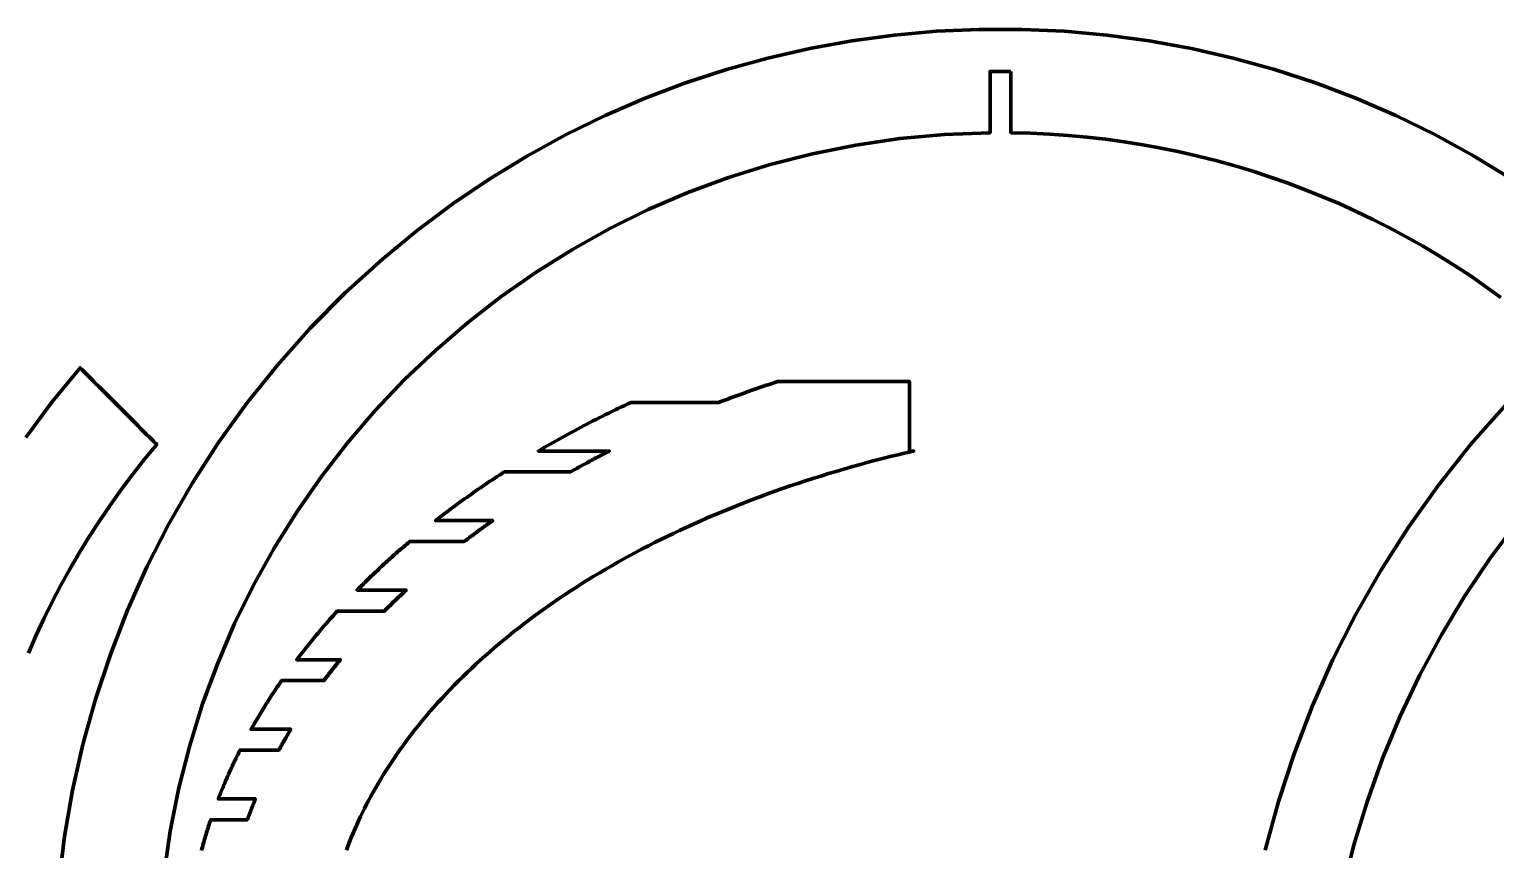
# Model space of a CAD drawing. Header units: millimetres. Extents: x 104 to 776, y 17 to 563.
# Drawn here: x 251.8 to 462.7, y 445.1 to 563 of the extents above; entities that cross this region are included whole.
import ezdxf

# ---------------------------------------------------------------- set-up
doc = ezdxf.new("R2010")
doc.units = ezdxf.units.MM
doc.header["$MEASUREMENT"] = 0

# ---------------------------------------------------------------- blocks, each defined once
blk = doc.blocks.new('block 7')
at = {"color": 7, "lineweight": 70}
blk.add_lwpolyline([(251.62, 473.32), (252.71, 475.8), (253.85, 478.25), (255.05, 480.68), (256.31, 483.08), (257.62, 485.45), (258.99, 487.79), (260.41, 490.1), (261.89, 492.39), (263.42, 494.64), (265, 496.86), (266.64, 499.04), (268.33, 501.19), (270.08, 503.31), (270.04, 503.35), (269.94, 503.45), (269.78, 503.61), (269.57, 503.82), (268.99, 504.4), (268.63, 504.75), (268.24, 505.14), (267.82, 505.57), (267.37, 506.02), (266.39, 506.99), (265.88, 507.51), (265.36, 508.03), (264.83, 508.56), (264.29, 509.09), (261.76, 511.63), (261.3, 512.08), (260.88, 512.51), (260.49, 512.9), (260.14, 513.25), (259.83, 513.56), (259.35, 514.04), (259.19, 514.19), (259.09, 514.29), (259.06, 514.33), (255.02, 509.39), (251.24, 504.32)], dxfattribs=at)
blk = doc.blocks.new('block 8')
at = {"color": 7, "lineweight": 70}
for points in [[(392.98, 556.94), (392.98, 548.12), (395.79, 548.05), (398.51, 547.92), (401.21, 547.74), (403.91, 547.49), (406.59, 547.18), (409.27, 546.82), (411.93, 546.39), (414.58, 545.91), (417.22, 545.36), (419.84, 544.76), (422.45, 544.11), (425.04, 543.39), (427.61, 542.62), (430.17, 541.79), (432.7, 540.9), (435.21, 539.96), (437.71, 538.97), (440.18, 537.92), (442.63, 536.81), (445.05, 535.65), (447.45, 534.44), (449.82, 533.17), (452.17, 531.85), (454.48, 530.47), (456.77, 529.04), (459.03, 527.57), (461.26, 526.03), (463.46, 524.45)], [(464.93, 541.51), (459.51, 544.81), (453.97, 547.84), (448.33, 550.59), (442.6, 553.07), (436.78, 555.27), (430.89, 557.2), (424.94, 558.85), (418.93, 560.23), (412.88, 561.33), (406.79, 562.15), (400.67, 562.7), (394.54, 562.98), (388.41, 562.98), (382.28, 562.7), (376.17, 562.15), (370.08, 561.33), (364.03, 560.23), (358.02, 558.85), (352.06, 557.2), (346.17, 555.27), (340.36, 553.07), (334.62, 550.59), (328.98, 547.84), (323.45, 544.81), (318.03, 541.51), (312.73, 537.93), (307.57, 534.08), (302.55, 529.95), (297.2, 525.09), (292.17, 520), (287.45, 514.72), (283.05, 509.24), (278.98, 503.59), (275.22, 497.77), (271.79, 491.8), (268.67, 485.7), (265.88, 479.47), (263.42, 473.13), (261.28, 466.7), (259.47, 460.18), (257.99, 453.59), (256.83, 446.94), (256.01, 440.24)], [(271.09, 441.36), (272.02, 447.7), (273.27, 453.93), (274.83, 460.04), (276.69, 466.02), (278.86, 471.86), (281.3, 477.56), (284.03, 483.1), (287.03, 488.48), (290.29, 493.69), (293.8, 498.72), (297.55, 503.55), (301.53, 508.19), (305.75, 512.62), (310.18, 516.83), (314.81, 520.81), (319.65, 524.57), (324.67, 528.08), (329.88, 531.33), (335.26, 534.33), (340.8, 537.06), (346.5, 539.51), (352.34, 541.67), (358.32, 543.54), (364.43, 545.1), (370.66, 546.34), (377, 547.27), (383.44, 547.86), (389.98, 548.12), (389.98, 556.94), (390.18, 556.94), (390.38, 556.94), (390.48, 556.94), (390.58, 556.94), (390.68, 556.94), (390.78, 556.94), (390.88, 556.94), (390.98, 556.94), (391.08, 556.94), (391.18, 556.94), (391.28, 556.94), (391.38, 556.94), (391.58, 556.94), (391.68, 556.94), (391.78, 556.94), (391.88, 556.94), (391.98, 556.94), (392.08, 556.94), (392.18, 556.94), (392.28, 556.94), (392.38, 556.94), (392.58, 556.94), (392.68, 556.94), (392.78, 556.94), (392.98, 556.94)]]:
    blk.add_lwpolyline(points, dxfattribs=at)
blk = doc.blocks.new('block 11')
at = {"color": 7, "lineweight": 70}
for points in [[(432.02, 411.63), (437.52, 411.63), (437.79, 418.81), (438.41, 425.66), (439.37, 432.4), (440.67, 439.03), (442.28, 445.54), (444.21, 451.91), (446.45, 458.15), (448.98, 464.24), (451.8, 470.17), (454.9, 475.94), (458.28, 481.53), (461.91, 486.94), (465.8, 492.15)], [(464.15, 508.99), (459.15, 503.33), (454.48, 497.46), (450.16, 491.41), (446.18, 485.19), (442.55, 478.8), (439.26, 472.28), (436.31, 465.62), (433.72, 458.84), (431.47, 451.97), (429.57, 445)]]:
    blk.add_lwpolyline(points, dxfattribs=at)
blk = doc.blocks.new('block 16')
at = {"color": 7, "lineweight": 70}
blk.add_lwpolyline([(276.52, 444.94), (276.58, 445.18), (276.65, 445.41), (276.71, 445.64), (276.78, 445.88), (276.85, 446.11), (276.91, 446.34), (276.98, 446.58), (277.05, 446.81), (277.12, 447.04), (277.19, 447.27), (277.26, 447.51), (277.33, 447.74), (277.41, 447.97), (277.48, 448.2), (277.55, 448.43), (277.63, 448.66), (277.7, 448.89), (277.78, 449.13), (277.86, 449.36), (283.13, 449.36), (283.14, 449.41), (283.18, 449.51), (283.2, 449.56), (283.22, 449.61), (283.24, 449.66), (283.25, 449.71), (283.27, 449.76), (283.29, 449.81), (283.31, 449.86), (283.35, 449.96), (283.37, 450.01), (283.39, 450.06), (283.4, 450.11), (283.42, 450.16), (283.44, 450.21), (283.46, 450.26), (283.48, 450.31), (283.5, 450.36), (283.52, 450.41), (283.54, 450.46), (283.56, 450.51), (283.59, 450.61), (283.61, 450.66), (283.63, 450.71), (283.67, 450.81), (283.69, 450.86), (283.71, 450.91), (283.73, 450.96), (283.75, 451.01), (283.79, 451.1), (283.81, 451.15), (283.83, 451.2), (283.84, 451.25), (283.88, 451.34), (283.9, 451.39), (283.94, 451.49), (283.96, 451.54), (284, 451.63), (284.02, 451.68), (284.06, 451.78), (284.08, 451.83), (284.1, 451.88), (284.12, 451.92), (284.14, 451.97), (284.16, 452.02), (284.18, 452.07), (284.2, 452.12), (284.22, 452.16), (284.23, 452.21), (284.26, 452.26), (284.29, 452.36), (278.95, 452.36), (278.98, 452.44), (279.01, 452.52), (279.04, 452.6), (279.08, 452.68), (279.11, 452.76), (279.14, 452.85), (279.17, 452.93), (279.2, 453.01), (279.24, 453.09), (279.27, 453.17), (279.3, 453.25), (279.33, 453.34), (279.37, 453.42), (279.4, 453.5), (279.43, 453.58), (279.47, 453.66), (279.5, 453.74), (279.53, 453.83), (279.57, 453.91), (279.6, 453.99), (279.63, 454.07), (279.67, 454.15), (279.7, 454.23), (279.74, 454.31), (279.77, 454.39), (279.81, 454.48), (279.84, 454.56), (279.87, 454.64), (279.91, 454.72), (279.94, 454.8), (279.98, 454.88), (280.04, 455.04), (280.11, 455.19), (280.18, 455.34), (280.24, 455.49), (280.31, 455.64), (280.38, 455.79), (280.44, 455.94), (280.51, 456.09), (280.58, 456.24), (280.65, 456.39), (280.71, 456.54), (280.78, 456.69), (280.85, 456.84), (280.92, 456.99), (280.99, 457.14), (281.06, 457.29), (281.13, 457.44), (281.2, 457.58), (281.27, 457.73), (281.34, 457.88), (281.42, 458.03), (281.49, 458.18), (281.56, 458.33), (281.63, 458.47), (281.7, 458.62), (281.78, 458.77), (281.85, 458.91), (281.92, 459.06), (282, 459.21), (282.07, 459.36), (287.66, 459.36), (287.71, 459.46), (287.77, 459.56), (287.8, 459.61), (287.82, 459.66), (287.85, 459.71), (287.88, 459.76), (287.91, 459.81), (287.93, 459.86), (287.96, 459.91), (287.99, 459.96), (288.05, 460.06), (288.08, 460.11), (288.13, 460.21), (288.16, 460.26), (288.19, 460.31), (288.22, 460.36), (288.24, 460.41), (288.3, 460.51), (288.33, 460.56), (288.36, 460.61), (288.39, 460.66), (288.42, 460.71), (288.44, 460.76), (288.47, 460.81), (288.5, 460.86), (288.53, 460.91), (288.56, 460.96), (288.61, 461.06), (288.64, 461.1), (288.67, 461.15), (288.7, 461.2), (288.73, 461.25), (288.76, 461.3), (288.78, 461.35), (288.81, 461.39), (288.9, 461.54), (288.93, 461.59), (288.95, 461.64), (288.98, 461.68), (289.01, 461.73), (289.04, 461.78), (289.07, 461.83), (289.1, 461.88), (289.13, 461.92), (289.15, 461.97), (289.18, 462.02), (289.21, 462.07), (289.24, 462.12), (289.27, 462.16), (289.3, 462.21), (289.33, 462.26), (289.38, 462.36), (283.67, 462.36), (283.81, 462.6), (283.94, 462.84), (284.08, 463.07), (284.22, 463.31), (284.35, 463.55), (284.49, 463.79), (284.63, 464.03), (284.77, 464.26), (284.92, 464.5), (285.06, 464.74), (285.2, 464.97), (285.34, 465.21), (285.49, 465.44), (285.63, 465.67), (285.78, 465.91), (285.93, 466.14), (286.07, 466.37), (286.22, 466.61), (286.37, 466.84), (286.52, 467.07), (286.67, 467.3), (286.82, 467.53), (286.97, 467.76), (287.13, 467.99), (287.28, 468.22), (287.43, 468.45), (287.59, 468.67), (287.74, 468.9), (287.9, 469.13), (288.06, 469.36), (294.13, 469.36), (294.16, 469.41), (294.2, 469.46), (294.24, 469.51), (294.28, 469.56), (294.32, 469.61), (294.35, 469.66), (294.39, 469.71), (294.43, 469.76), (294.47, 469.81), (294.51, 469.86), (294.55, 469.91), (294.58, 469.96), (294.62, 470.01), (294.74, 470.16), (294.78, 470.21), (294.82, 470.26), (294.86, 470.31), (294.89, 470.36), (294.97, 470.46), (295.01, 470.51), (295.05, 470.56), (295.13, 470.66), (295.17, 470.71), (295.21, 470.76), (295.24, 470.81), (295.28, 470.86), (295.32, 470.91), (295.36, 470.96), (295.44, 471.06), (295.48, 471.11), (295.52, 471.15), (295.55, 471.2), (295.63, 471.3), (295.67, 471.35), (295.75, 471.44), (295.78, 471.49), (295.82, 471.54), (295.9, 471.64), (296.02, 471.78), (296.06, 471.83), (296.09, 471.88), (296.13, 471.93), (296.21, 472.02), (296.25, 472.07), (296.29, 472.12), (296.33, 472.16), (296.37, 472.21), (296.41, 472.26), (296.44, 472.31), (296.48, 472.36), (290.23, 472.36), (290.41, 472.6), (290.6, 472.84), (290.78, 473.08), (290.97, 473.32), (291.15, 473.56), (291.34, 473.8), (291.53, 474.04), (291.72, 474.27), (291.91, 474.51), (292.1, 474.75), (292.29, 474.98), (292.48, 475.22), (292.67, 475.45), (292.87, 475.69), (293.06, 475.92), (293.26, 476.15), (293.45, 476.39), (293.65, 476.62), (293.85, 476.85), (294.04, 477.08), (294.24, 477.31), (294.44, 477.54), (294.64, 477.77), (294.84, 478), (295.04, 478.23), (295.24, 478.45), (295.45, 478.68), (295.65, 478.91), (295.86, 479.13), (296.06, 479.36), (302.84, 479.36), (302.89, 479.41), (302.94, 479.46), (302.99, 479.51), (303.04, 479.56), (303.14, 479.66), (303.19, 479.71), (303.24, 479.76), (303.29, 479.81), (303.4, 479.91), (303.45, 479.96), (303.55, 480.06), (303.6, 480.11), (303.65, 480.16), (303.7, 480.22), (303.76, 480.27), (303.86, 480.37), (303.91, 480.42), (304.01, 480.52), (304.07, 480.57), (304.17, 480.67), (304.22, 480.72), (304.27, 480.77), (304.32, 480.82), (304.38, 480.87), (304.43, 480.92), (304.48, 480.96), (304.58, 481.06), (304.63, 481.11), (304.68, 481.16), (304.73, 481.21), (304.83, 481.3), (304.88, 481.35), (304.93, 481.4), (305.04, 481.49), (305.09, 481.54), (305.24, 481.69), (305.29, 481.74), (305.34, 481.78), (305.5, 481.93), (305.55, 481.97), (305.6, 482.02), (305.65, 482.07), (305.7, 482.12), (305.75, 482.17), (305.8, 482.21), (305.91, 482.31), (305.96, 482.36), (298.91, 482.36), (299.03, 482.48), (299.07, 482.52), (299.15, 482.6), (299.19, 482.64), (299.23, 482.68), (299.27, 482.72), (299.31, 482.76), (299.43, 482.88), (299.51, 482.95), (299.55, 482.99), (299.59, 483.04), (299.63, 483.07), (299.67, 483.11), (299.71, 483.15), (299.75, 483.19), (299.79, 483.23), (299.83, 483.27), (299.87, 483.31), (299.95, 483.39), (300.03, 483.47), (300.07, 483.51), (300.11, 483.55), (300.15, 483.59), (300.35, 483.79), (300.55, 483.99), (300.76, 484.18), (300.96, 484.38), (301.17, 484.57), (301.37, 484.77), (301.58, 484.96), (301.78, 485.16), (301.99, 485.35), (302.2, 485.55), (302.41, 485.74), (302.62, 485.94), (302.83, 486.13), (303.04, 486.32), (303.25, 486.51), (303.46, 486.71), (303.67, 486.9), (303.89, 487.09), (304.1, 487.28), (304.31, 487.47), (304.53, 487.66), (304.74, 487.85), (304.96, 488.04), (305.18, 488.23), (305.4, 488.42), (305.62, 488.61), (305.83, 488.79), (306.05, 488.98), (306.27, 489.17), (306.5, 489.36), (314.32, 489.36), (314.46, 489.46), (314.59, 489.56), (314.66, 489.61), (314.73, 489.66), (314.8, 489.71), (314.86, 489.76), (314.93, 489.81), (315, 489.87), (315.07, 489.92), (315.13, 489.97), (315.2, 490.02), (315.27, 490.07), (315.34, 490.12), (315.4, 490.17), (315.47, 490.22), (315.54, 490.27), (315.61, 490.32), (315.68, 490.37), (315.74, 490.42), (315.81, 490.47), (315.95, 490.57), (316.02, 490.62), (316.08, 490.67), (316.15, 490.72), (316.22, 490.77), (316.29, 490.82), (316.36, 490.87), (316.43, 490.92), (316.49, 490.97), (316.56, 491.02), (316.63, 491.07), (316.69, 491.11), (316.76, 491.16), (316.89, 491.26), (316.96, 491.31), (317.09, 491.4), (317.23, 491.5), (317.3, 491.55), (317.43, 491.64), (317.56, 491.74), (317.63, 491.79), (317.7, 491.83), (317.83, 491.93), (317.9, 491.98), (317.97, 492.02), (318.04, 492.07), (318.1, 492.12), (318.17, 492.17), (318.24, 492.21), (318.31, 492.26), (318.44, 492.36), (310.2, 492.36), (310.51, 492.6), (310.82, 492.84), (311.14, 493.08), (311.46, 493.33), (311.78, 493.57), (312.09, 493.81), (312.42, 494.05), (312.74, 494.29), (313.06, 494.52), (313.38, 494.76), (313.71, 495), (314.03, 495.23), (314.36, 495.47), (314.69, 495.7), (315.02, 495.94), (315.35, 496.17), (315.68, 496.4), (316.01, 496.63), (316.35, 496.86), (316.68, 497.09), (317.02, 497.32), (317.36, 497.55), (317.69, 497.78), (318.03, 498.01), (318.37, 498.23), (318.71, 498.46), (319.06, 498.69), (319.4, 498.91), (319.74, 499.13), (320.09, 499.36), (329.59, 499.36), (329.68, 499.41), (329.78, 499.46), (329.87, 499.51), (329.96, 499.56), (330.05, 499.61), (330.14, 499.67), (330.24, 499.72), (330.33, 499.77), (330.51, 499.87), (330.61, 499.92), (330.7, 499.97), (330.79, 500.02), (330.88, 500.07), (330.97, 500.12), (331.07, 500.18), (331.16, 500.23), (331.25, 500.28), (331.34, 500.33), (331.44, 500.38), (331.53, 500.43), (331.62, 500.48), (331.71, 500.53), (331.81, 500.58), (331.9, 500.63), (331.99, 500.68), (332.08, 500.73), (332.18, 500.78), (332.27, 500.83), (332.36, 500.88), (332.46, 500.93), (332.55, 500.98), (332.64, 501.03), (332.73, 501.07), (332.82, 501.12), (332.91, 501.17), (333, 501.22), (333.09, 501.27), (333.18, 501.31), (333.27, 501.36), (333.37, 501.41), (333.46, 501.46), (333.55, 501.51), (333.64, 501.55), (333.73, 501.6), (333.82, 501.65), (333.91, 501.7), (334, 501.74), (334.09, 501.79), (334.18, 501.84), (334.37, 501.93), (334.46, 501.98), (334.55, 502.03), (334.64, 502.08), (334.73, 502.12), (334.82, 502.17), (334.92, 502.22), (335.01, 502.26), (335.1, 502.31), (335.19, 502.36), (324.97, 502.36), (325.4, 502.6), (325.82, 502.85), (326.25, 503.1), (326.68, 503.35), (327.11, 503.59), (327.54, 503.83), (327.98, 504.08), (328.41, 504.32), (328.85, 504.56), (329.29, 504.8), (329.73, 505.04), (330.17, 505.27), (330.61, 505.51), (331.05, 505.75), (331.5, 505.98), (331.95, 506.21), (332.39, 506.44), (332.84, 506.68), (333.29, 506.9), (333.74, 507.13), (334.2, 507.36), (334.65, 507.59), (335.11, 507.81), (335.57, 508.04), (336.02, 508.26), (336.48, 508.48), (336.94, 508.7), (337.41, 508.92), (337.87, 509.14), (338.33, 509.36), (350.98, 509.36), (351.12, 509.41), (351.25, 509.46), (351.39, 509.52), (351.53, 509.57), (351.67, 509.62), (351.81, 509.67), (351.95, 509.73), (352.09, 509.78), (352.23, 509.83), (352.37, 509.88), (352.51, 509.94), (352.65, 509.99), (352.79, 510.04), (352.93, 510.09), (353.07, 510.14), (353.21, 510.19), (353.35, 510.24), (353.49, 510.3), (353.63, 510.35), (353.77, 510.4), (353.91, 510.45), (354.05, 510.5), (354.19, 510.55), (354.33, 510.6), (354.47, 510.65), (354.61, 510.7), (354.75, 510.75), (354.89, 510.8), (355.03, 510.85), (355.17, 510.9), (355.31, 510.95), (355.45, 511), (355.58, 511.05), (355.72, 511.1), (355.86, 511.14), (356, 511.19), (356.13, 511.24), (356.27, 511.29), (356.41, 511.34), (356.54, 511.38), (356.68, 511.43), (356.82, 511.48), (356.96, 511.53), (357.09, 511.57), (357.23, 511.62), (357.37, 511.67), (357.51, 511.71), (357.64, 511.76), (357.78, 511.81), (357.92, 511.85), (358.06, 511.9), (358.2, 511.94), (358.33, 511.99), (358.47, 512.04), (358.61, 512.08), (358.75, 512.13), (358.88, 512.17), (359.02, 512.22), (359.16, 512.27), (359.3, 512.31), (359.44, 512.36), (378.38, 512.36), (378.38, 502.36), (378.96, 502.36), (377.84, 502.1), (376.72, 501.83), (375.61, 501.56), (374.49, 501.28), (373.37, 500.99), (372.26, 500.69), (371.14, 500.39), (370.03, 500.08), (368.92, 499.76), (367.82, 499.44), (366.71, 499.11), (365.61, 498.77), (364.5, 498.42), (363.4, 498.07), (362.31, 497.71), (361.21, 497.34), (360.12, 496.97), (359.03, 496.58), (357.95, 496.19), (356.87, 495.79), (355.79, 495.39), (354.71, 494.97), (353.64, 494.55), (352.57, 494.12), (351.51, 493.68), (350.45, 493.24), (349.39, 492.79), (348.34, 492.33), (347.29, 491.86), (346.24, 491.38), (345.31, 490.94), (344.41, 490.52), (343.51, 490.08), (342.61, 489.64), (341.72, 489.2), (340.83, 488.74), (339.94, 488.28), (339.05, 487.81), (338.17, 487.34), (337.29, 486.86), (336.42, 486.37), (335.55, 485.88), (334.68, 485.37), (333.82, 484.87), (332.96, 484.35), (332.11, 483.83), (331.26, 483.3), (330.41, 482.76), (329.57, 482.22), (328.74, 481.67), (327.91, 481.11), (327.08, 480.55), (326.27, 479.98), (325.45, 479.4), (324.64, 478.81), (323.84, 478.22), (323.05, 477.62), (322.26, 477.01), (321.48, 476.4), (320.7, 475.77), (319.93, 475.14), (319.26, 474.59), (318.6, 474.03), (317.94, 473.46), (317.29, 472.88), (316.64, 472.3), (316, 471.72), (315.37, 471.12), (314.74, 470.52), (314.11, 469.92), (313.49, 469.31), (312.88, 468.69), (312.28, 468.06), (311.68, 467.43), (311.08, 466.8), (310.5, 466.15), (309.92, 465.51), (309.35, 464.85), (308.79, 464.19), (308.23, 463.53), (307.68, 462.85), (307.14, 462.17), (306.61, 461.49), (306.09, 460.8), (305.57, 460.1), (305.07, 459.4), (304.57, 458.69), (304.08, 457.97), (303.6, 457.25), (303.13, 456.52), (302.67, 455.79), (302.22, 455.05), (301.88, 454.48), (301.55, 453.9), (301.23, 453.33), (300.91, 452.75), (300.6, 452.17), (300.29, 451.58), (299.99, 450.99), (299.7, 450.4), (299.41, 449.81), (299.13, 449.21), (298.86, 448.61), (298.59, 448.01), (298.33, 447.41), (298.08, 446.8), (297.84, 446.19), (297.6, 445.58), (297.37, 444.96)], dxfattribs=at)
blk = doc.blocks.new('block 17')
at = {"color": 7, "lineweight": 70}
blk.add_lwpolyline([(276.52, 444.94), (276.58, 445.18), (276.65, 445.41), (276.71, 445.64), (276.78, 445.88), (276.85, 446.11), (276.91, 446.34), (276.98, 446.58), (277.05, 446.81), (277.12, 447.04), (277.19, 447.27), (277.26, 447.51), (277.33, 447.74), (277.41, 447.97), (277.48, 448.2), (277.55, 448.43), (277.63, 448.66), (277.7, 448.89), (277.78, 449.13), (277.86, 449.36), (283.13, 449.36), (283.14, 449.41), (283.18, 449.51), (283.2, 449.56), (283.22, 449.61), (283.24, 449.66), (283.25, 449.71), (283.27, 449.76), (283.29, 449.81), (283.31, 449.86), (283.35, 449.96), (283.37, 450.01), (283.39, 450.06), (283.4, 450.11), (283.42, 450.16), (283.44, 450.21), (283.46, 450.26), (283.48, 450.31), (283.5, 450.36), (283.52, 450.41), (283.54, 450.46), (283.56, 450.51), (283.59, 450.61), (283.61, 450.66), (283.63, 450.71), (283.67, 450.81), (283.69, 450.86), (283.71, 450.91), (283.73, 450.96), (283.75, 451.01), (283.79, 451.1), (283.81, 451.15), (283.83, 451.2), (283.84, 451.25), (283.88, 451.34), (283.9, 451.39), (283.94, 451.49), (283.96, 451.54), (284, 451.63), (284.02, 451.68), (284.06, 451.78), (284.08, 451.83), (284.1, 451.88), (284.12, 451.92), (284.14, 451.97), (284.16, 452.02), (284.18, 452.07), (284.2, 452.12), (284.22, 452.16), (284.23, 452.21), (284.26, 452.26), (284.29, 452.36), (278.95, 452.36), (278.98, 452.44), (279.01, 452.52), (279.04, 452.6), (279.08, 452.68), (279.11, 452.76), (279.14, 452.85), (279.17, 452.93), (279.2, 453.01), (279.24, 453.09), (279.27, 453.17), (279.3, 453.25), (279.33, 453.34), (279.37, 453.42), (279.4, 453.5), (279.43, 453.58), (279.47, 453.66), (279.5, 453.74), (279.53, 453.83), (279.57, 453.91), (279.6, 453.99), (279.63, 454.07), (279.67, 454.15), (279.7, 454.23), (279.74, 454.31), (279.77, 454.39), (279.81, 454.48), (279.84, 454.56), (279.87, 454.64), (279.91, 454.72), (279.94, 454.8), (279.98, 454.88), (280.04, 455.04), (280.11, 455.19), (280.18, 455.34), (280.24, 455.49), (280.31, 455.64), (280.38, 455.79), (280.44, 455.94), (280.51, 456.09), (280.58, 456.24), (280.65, 456.39), (280.71, 456.54), (280.78, 456.69), (280.85, 456.84), (280.92, 456.99), (280.99, 457.14), (281.06, 457.29), (281.13, 457.44), (281.2, 457.58), (281.27, 457.73), (281.34, 457.88), (281.42, 458.03), (281.49, 458.18), (281.56, 458.33), (281.63, 458.47), (281.7, 458.62), (281.78, 458.77), (281.85, 458.91), (281.92, 459.06), (282, 459.21), (282.07, 459.36), (287.66, 459.36), (287.71, 459.46), (287.77, 459.56), (287.8, 459.61), (287.82, 459.66), (287.85, 459.71), (287.88, 459.76), (287.91, 459.81), (287.93, 459.86), (287.96, 459.91), (287.99, 459.96), (288.05, 460.06), (288.08, 460.11), (288.13, 460.21), (288.16, 460.26), (288.19, 460.31), (288.22, 460.36), (288.24, 460.41), (288.3, 460.51), (288.33, 460.56), (288.36, 460.61), (288.39, 460.66), (288.42, 460.71), (288.44, 460.76), (288.47, 460.81), (288.5, 460.86), (288.53, 460.91), (288.56, 460.96), (288.61, 461.06), (288.64, 461.1), (288.67, 461.15), (288.7, 461.2), (288.73, 461.25), (288.76, 461.3), (288.78, 461.35), (288.81, 461.39), (288.9, 461.54), (288.93, 461.59), (288.95, 461.64), (288.98, 461.68), (289.01, 461.73), (289.04, 461.78), (289.07, 461.83), (289.1, 461.88), (289.13, 461.92), (289.15, 461.97), (289.18, 462.02), (289.21, 462.07), (289.24, 462.12), (289.27, 462.16), (289.3, 462.21), (289.33, 462.26), (289.38, 462.36), (283.67, 462.36), (283.81, 462.6), (283.94, 462.84), (284.08, 463.07), (284.22, 463.31), (284.35, 463.55), (284.49, 463.79), (284.63, 464.03), (284.77, 464.26), (284.92, 464.5), (285.06, 464.74), (285.2, 464.97), (285.34, 465.21), (285.49, 465.44), (285.63, 465.67), (285.78, 465.91), (285.93, 466.14), (286.07, 466.37), (286.22, 466.61), (286.37, 466.84), (286.52, 467.07), (286.67, 467.3), (286.82, 467.53), (286.97, 467.76), (287.13, 467.99), (287.28, 468.22), (287.43, 468.45), (287.59, 468.67), (287.74, 468.9), (287.9, 469.13), (288.06, 469.36), (294.13, 469.36), (294.16, 469.41), (294.2, 469.46), (294.24, 469.51), (294.28, 469.56), (294.32, 469.61), (294.35, 469.66), (294.39, 469.71), (294.43, 469.76), (294.47, 469.81), (294.51, 469.86), (294.55, 469.91), (294.58, 469.96), (294.62, 470.01), (294.74, 470.16), (294.78, 470.21), (294.82, 470.26), (294.86, 470.31), (294.89, 470.36), (294.97, 470.46), (295.01, 470.51), (295.05, 470.56), (295.13, 470.66), (295.17, 470.71), (295.21, 470.76), (295.24, 470.81), (295.28, 470.86), (295.32, 470.91), (295.36, 470.96), (295.44, 471.06), (295.48, 471.11), (295.52, 471.15), (295.55, 471.2), (295.63, 471.3), (295.67, 471.35), (295.75, 471.44), (295.78, 471.49), (295.82, 471.54), (295.9, 471.64), (296.02, 471.78), (296.06, 471.83), (296.09, 471.88), (296.13, 471.93), (296.21, 472.02), (296.25, 472.07), (296.29, 472.12), (296.33, 472.16), (296.37, 472.21), (296.41, 472.26), (296.44, 472.31), (296.48, 472.36), (290.23, 472.36), (290.41, 472.6), (290.6, 472.84), (290.78, 473.08), (290.97, 473.32), (291.15, 473.56), (291.34, 473.8), (291.53, 474.04), (291.72, 474.27), (291.91, 474.51), (292.1, 474.75), (292.29, 474.98), (292.48, 475.22), (292.67, 475.45), (292.87, 475.69), (293.06, 475.92), (293.26, 476.15), (293.45, 476.39), (293.65, 476.62), (293.85, 476.85), (294.04, 477.08), (294.24, 477.31), (294.44, 477.54), (294.64, 477.77), (294.84, 478), (295.04, 478.23), (295.24, 478.45), (295.45, 478.68), (295.65, 478.91), (295.86, 479.13), (296.06, 479.36), (302.84, 479.36), (302.89, 479.41), (302.94, 479.46), (302.99, 479.51), (303.04, 479.56), (303.14, 479.66), (303.19, 479.71), (303.24, 479.76), (303.29, 479.81), (303.4, 479.91), (303.45, 479.96), (303.55, 480.06), (303.6, 480.11), (303.65, 480.16), (303.7, 480.22), (303.76, 480.27), (303.86, 480.37), (303.91, 480.42), (304.01, 480.52), (304.07, 480.57), (304.17, 480.67), (304.22, 480.72), (304.27, 480.77), (304.32, 480.82), (304.38, 480.87), (304.43, 480.92), (304.48, 480.96), (304.58, 481.06), (304.63, 481.11), (304.68, 481.16), (304.73, 481.21), (304.83, 481.3), (304.88, 481.35), (304.93, 481.4), (305.04, 481.49), (305.09, 481.54), (305.24, 481.69), (305.29, 481.74), (305.34, 481.78), (305.5, 481.93), (305.55, 481.97), (305.6, 482.02), (305.65, 482.07), (305.7, 482.12), (305.75, 482.17), (305.8, 482.21), (305.91, 482.31), (305.96, 482.36), (298.91, 482.36), (299.03, 482.48), (299.07, 482.52), (299.15, 482.6), (299.19, 482.64), (299.23, 482.68), (299.27, 482.72), (299.31, 482.76), (299.43, 482.88), (299.51, 482.95), (299.55, 482.99), (299.59, 483.04), (299.63, 483.07), (299.67, 483.11), (299.71, 483.15), (299.75, 483.19), (299.79, 483.23), (299.83, 483.27), (299.87, 483.31), (299.95, 483.39), (300.03, 483.47), (300.07, 483.51), (300.11, 483.55), (300.15, 483.59), (300.35, 483.79), (300.55, 483.99), (300.76, 484.18), (300.96, 484.38), (301.17, 484.57), (301.37, 484.77), (301.58, 484.96), (301.78, 485.16), (301.99, 485.35), (302.2, 485.55), (302.41, 485.74), (302.62, 485.94), (302.83, 486.13), (303.04, 486.32), (303.25, 486.51), (303.46, 486.71), (303.67, 486.9), (303.89, 487.09), (304.1, 487.28), (304.31, 487.47), (304.53, 487.66), (304.74, 487.85), (304.96, 488.04), (305.18, 488.23), (305.4, 488.42), (305.62, 488.61), (305.83, 488.79), (306.05, 488.98), (306.27, 489.17), (306.5, 489.36), (314.32, 489.36), (314.46, 489.46), (314.59, 489.56), (314.66, 489.61), (314.73, 489.66), (314.8, 489.71), (314.86, 489.76), (314.93, 489.81), (315, 489.87), (315.07, 489.92), (315.13, 489.97), (315.2, 490.02), (315.27, 490.07), (315.34, 490.12), (315.4, 490.17), (315.47, 490.22), (315.54, 490.27), (315.61, 490.32), (315.68, 490.37), (315.74, 490.42), (315.81, 490.47), (315.95, 490.57), (316.02, 490.62), (316.08, 490.67), (316.15, 490.72), (316.22, 490.77), (316.29, 490.82), (316.36, 490.87), (316.43, 490.92), (316.49, 490.97), (316.56, 491.02), (316.63, 491.07), (316.69, 491.11), (316.76, 491.16), (316.89, 491.26), (316.96, 491.31), (317.09, 491.4), (317.23, 491.5), (317.3, 491.55), (317.43, 491.64), (317.56, 491.74), (317.63, 491.79), (317.7, 491.83), (317.83, 491.93), (317.9, 491.98), (317.97, 492.02), (318.04, 492.07), (318.1, 492.12), (318.17, 492.17), (318.24, 492.21), (318.31, 492.26), (318.44, 492.36), (310.2, 492.36), (310.51, 492.6), (310.82, 492.84), (311.14, 493.08), (311.46, 493.33), (311.78, 493.57), (312.09, 493.81), (312.42, 494.05), (312.74, 494.29), (313.06, 494.52), (313.38, 494.76), (313.71, 495), (314.03, 495.23), (314.36, 495.47), (314.69, 495.7), (315.02, 495.94), (315.35, 496.17), (315.68, 496.4), (316.01, 496.63), (316.35, 496.86), (316.68, 497.09), (317.02, 497.32), (317.36, 497.55), (317.69, 497.78), (318.03, 498.01), (318.37, 498.23), (318.71, 498.46), (319.06, 498.69), (319.4, 498.91), (319.74, 499.13), (320.09, 499.36), (329.59, 499.36), (329.68, 499.41), (329.78, 499.46), (329.87, 499.51), (329.96, 499.56), (330.05, 499.61), (330.14, 499.67), (330.24, 499.72), (330.33, 499.77), (330.51, 499.87), (330.61, 499.92), (330.7, 499.97), (330.79, 500.02), (330.88, 500.07), (330.97, 500.12), (331.07, 500.18), (331.16, 500.23), (331.25, 500.28), (331.34, 500.33), (331.44, 500.38), (331.53, 500.43), (331.62, 500.48), (331.71, 500.53), (331.81, 500.58), (331.9, 500.63), (331.99, 500.68), (332.08, 500.73), (332.18, 500.78), (332.27, 500.83), (332.36, 500.88), (332.46, 500.93), (332.55, 500.98), (332.64, 501.03), (332.73, 501.07), (332.82, 501.12), (332.91, 501.17), (333, 501.22), (333.09, 501.27), (333.18, 501.31), (333.27, 501.36), (333.37, 501.41), (333.46, 501.46), (333.55, 501.51), (333.64, 501.55), (333.73, 501.6), (333.82, 501.65), (333.91, 501.7), (334, 501.74), (334.09, 501.79), (334.18, 501.84), (334.37, 501.93), (334.46, 501.98), (334.55, 502.03), (334.64, 502.08), (334.73, 502.12), (334.82, 502.17), (334.92, 502.22), (335.01, 502.26), (335.1, 502.31), (335.19, 502.36), (324.97, 502.36), (325.4, 502.6), (325.82, 502.85), (326.25, 503.1), (326.68, 503.35), (327.11, 503.59), (327.54, 503.83), (327.98, 504.08), (328.41, 504.32), (328.85, 504.56), (329.29, 504.8), (329.73, 505.04), (330.17, 505.27), (330.61, 505.51), (331.05, 505.75), (331.5, 505.98), (331.95, 506.21), (332.39, 506.44), (332.84, 506.68), (333.29, 506.9), (333.74, 507.13), (334.2, 507.36), (334.65, 507.59), (335.11, 507.81), (335.57, 508.04), (336.02, 508.26), (336.48, 508.48), (336.94, 508.7), (337.41, 508.92), (337.87, 509.14), (338.33, 509.36), (350.98, 509.36), (351.12, 509.41), (351.25, 509.46), (351.39, 509.52), (351.53, 509.57), (351.67, 509.62), (351.81, 509.67), (351.95, 509.73), (352.09, 509.78), (352.23, 509.83), (352.37, 509.88), (352.51, 509.94), (352.65, 509.99), (352.79, 510.04), (352.93, 510.09), (353.07, 510.14), (353.21, 510.19), (353.35, 510.24), (353.49, 510.3), (353.63, 510.35), (353.77, 510.4), (353.91, 510.45), (354.05, 510.5), (354.19, 510.55), (354.33, 510.6), (354.47, 510.65), (354.61, 510.7), (354.75, 510.75), (354.89, 510.8), (355.03, 510.85), (355.17, 510.9), (355.31, 510.95), (355.45, 511), (355.58, 511.05), (355.72, 511.1), (355.86, 511.14), (356, 511.19), (356.13, 511.24), (356.27, 511.29), (356.41, 511.34), (356.54, 511.38), (356.68, 511.43), (356.82, 511.48), (356.96, 511.53), (357.09, 511.57), (357.23, 511.62), (357.37, 511.67), (357.51, 511.71), (357.64, 511.76), (357.78, 511.81), (357.92, 511.85), (358.06, 511.9), (358.2, 511.94), (358.33, 511.99), (358.47, 512.04), (358.61, 512.08), (358.75, 512.13), (358.88, 512.17), (359.02, 512.22), (359.16, 512.27), (359.3, 512.31), (359.44, 512.36), (378.38, 512.36), (378.38, 502.36), (378.96, 502.36), (377.84, 502.1), (376.72, 501.83), (375.61, 501.56), (374.49, 501.28), (373.37, 500.99), (372.26, 500.69), (371.14, 500.39), (370.03, 500.08), (368.92, 499.76), (367.82, 499.44), (366.71, 499.11), (365.61, 498.77), (364.5, 498.42), (363.4, 498.07), (362.31, 497.71), (361.21, 497.34), (360.12, 496.97), (359.03, 496.58), (357.95, 496.19), (356.87, 495.79), (355.79, 495.39), (354.71, 494.97), (353.64, 494.55), (352.57, 494.12), (351.51, 493.68), (350.45, 493.24), (349.39, 492.79), (348.34, 492.33), (347.29, 491.86), (346.24, 491.38), (345.31, 490.94), (344.41, 490.52), (343.51, 490.08), (342.61, 489.64), (341.72, 489.2), (340.83, 488.74), (339.94, 488.28), (339.05, 487.81), (338.17, 487.34), (337.29, 486.86), (336.42, 486.37), (335.55, 485.88), (334.68, 485.37), (333.82, 484.87), (332.96, 484.35), (332.11, 483.83), (331.26, 483.3), (330.41, 482.76), (329.57, 482.22), (328.74, 481.67), (327.91, 481.11), (327.08, 480.55), (326.27, 479.98), (325.45, 479.4), (324.64, 478.81), (323.84, 478.22), (323.05, 477.62), (322.26, 477.01), (321.48, 476.4), (320.7, 475.77), (319.93, 475.14), (319.26, 474.59), (318.6, 474.03), (317.94, 473.46), (317.29, 472.88), (316.64, 472.3), (316, 471.72), (315.37, 471.12), (314.74, 470.52), (314.11, 469.92), (313.49, 469.31), (312.88, 468.69), (312.28, 468.06), (311.68, 467.43), (311.08, 466.8), (310.5, 466.15), (309.92, 465.51), (309.35, 464.85), (308.79, 464.19), (308.23, 463.53), (307.68, 462.85), (307.14, 462.17), (306.61, 461.49), (306.09, 460.8), (305.57, 460.1), (305.07, 459.4), (304.57, 458.69), (304.08, 457.97), (303.6, 457.25), (303.13, 456.52), (302.67, 455.79), (302.22, 455.05), (301.88, 454.48), (301.55, 453.9), (301.23, 453.33), (300.91, 452.75), (300.6, 452.17), (300.29, 451.58), (299.99, 450.99), (299.7, 450.4), (299.41, 449.81), (299.13, 449.21), (298.86, 448.61), (298.59, 448.01), (298.33, 447.41), (298.08, 446.8), (297.84, 446.19), (297.6, 445.58), (297.37, 444.96)], dxfattribs=at)

msp = doc.modelspace()

# ---------------------------------------------------------------- block references
for name in ['block 8', 'block 11', 'block 7', 'block 16', 'block 17']:
    msp.add_blockref(name, (0, 0))

doc.saveas('drawing.dxf')
